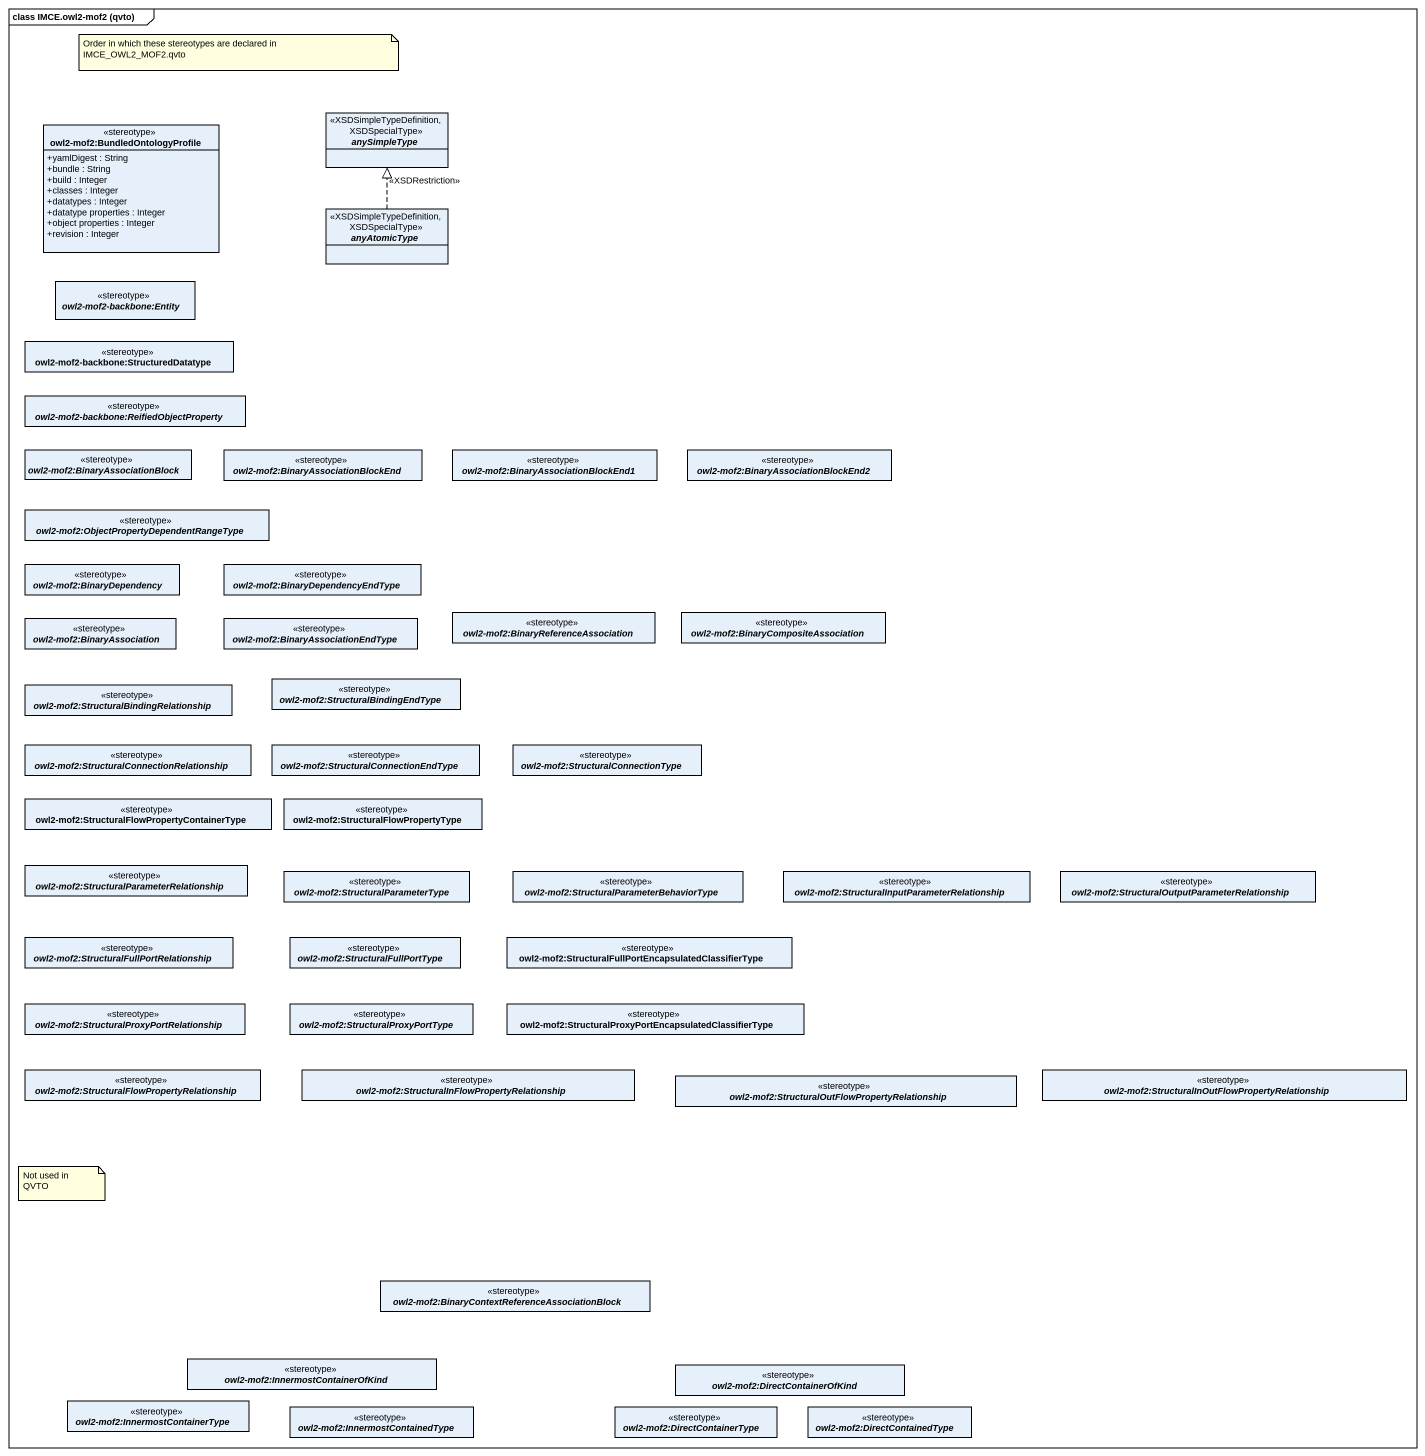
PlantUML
@startuml
mainframe class IMCE.owl2-mof2 (qvto)
hide circle
hide empty members
skinparam classAttributeIconSize 0
class "owl2-mof2:BundledOntologyProfile" as owl2_mof2 <<stereotype>> {
  +yamlDigest : String
  +bundle : String
  +build : Integer
  +classes : Integer
  +datatypes : Integer
  +datatype properties : Integer
  +object properties : Integer
  +revision : Integer
}
abstract class anySimpleType <<XSDSimpleTypeDefinition, XSDSpecialType>>
abstract class anyAtomicType <<XSDSimpleTypeDefinition, XSDSpecialType>>
abstract class "owl2-mof2-backbone:Entity" as owl2_mof2_backbone_Entity <<stereotype>>
class "owl2-mof2-backbone:StructuredDatatype" as owl2_mof2_backbone <<stereotype>>
abstract class "owl2-mof2-backbone:ReifiedObjectProperty" as owl2_mof2_backbone_2 <<stereotype>>
abstract class "owl2-mof2:BinaryAssociationBlock" as owl2_mof2_2 <<stereotype>>
abstract class "owl2-mof2:BinaryAssociationBlockEnd" as owl2_mof2_3 <<stereotype>>
abstract class "owl2-mof2:BinaryAssociationBlockEnd1" as owl2_mof2_4 <<stereotype>>
abstract class "owl2-mof2:BinaryAssociationBlockEnd2" as owl2_mof2_5 <<stereotype>>
abstract class "owl2-mof2:ObjectPropertyDependentRangeType" as owl2_mof2_6 <<stereotype>>
abstract class "owl2-mof2:BinaryDependency" as owl2_mof2_BinaryDependency <<stereotype>>
abstract class "owl2-mof2:BinaryDependencyEndType" as owl2_mof2_7 <<stereotype>>
abstract class "owl2-mof2:BinaryAssociation" as owl2_mof2_BinaryAssociation <<stereotype>>
abstract class "owl2-mof2:BinaryAssociationEndType" as owl2_mof2_8 <<stereotype>>
abstract class "owl2-mof2:BinaryReferenceAssociation" as owl2_mof2_9 <<stereotype>>
abstract class "owl2-mof2:BinaryCompositeAssociation" as owl2_mof2_10 <<stereotype>>
abstract class "owl2-mof2:StructuralBindingRelationship" as owl2_mof2_11 <<stereotype>>
abstract class "owl2-mof2:StructuralBindingEndType" as owl2_mof2_12 <<stereotype>>
abstract class "owl2-mof2:StructuralConnectionRelationship" as owl2_mof2_13 <<stereotype>>
abstract class "owl2-mof2:StructuralConnectionEndType" as owl2_mof2_14 <<stereotype>>
abstract class "owl2-mof2:StructuralConnectionType" as owl2_mof2_15 <<stereotype>>
class "owl2-mof2:StructuralFlowPropertyContainerType" as owl2_mof2_16 <<stereotype>>
class "owl2-mof2:StructuralFlowPropertyType" as owl2_mof2_17 <<stereotype>>
abstract class "owl2-mof2:StructuralParameterRelationship" as owl2_mof2_18 <<stereotype>>
abstract class "owl2-mof2:StructuralParameterType" as owl2_mof2_19 <<stereotype>>
abstract class "owl2-mof2:StructuralParameterBehaviorType" as owl2_mof2_20 <<stereotype>>
abstract class "owl2-mof2:StructuralInputParameterRelationship" as owl2_mof2_21 <<stereotype>>
abstract class "owl2-mof2:StructuralOutputParameterRelationship" as owl2_mof2_22 <<stereotype>>
abstract class "owl2-mof2:StructuralFullPortRelationship" as owl2_mof2_23 <<stereotype>>
abstract class "owl2-mof2:StructuralFullPortType" as owl2_mof2_24 <<stereotype>>
class "owl2-mof2:StructuralFullPortEncapsulatedClassifierType" as owl2_mof2_25 <<stereotype>>
abstract class "owl2-mof2:StructuralProxyPortRelationship" as owl2_mof2_26 <<stereotype>>
abstract class "owl2-mof2:StructuralProxyPortType" as owl2_mof2_27 <<stereotype>>
class "owl2-mof2:StructuralProxyPortEncapsulatedClassifierType" as owl2_mof2_28 <<stereotype>>
abstract class "owl2-mof2:StructuralFlowPropertyRelationship" as owl2_mof2_29 <<stereotype>>
abstract class "owl2-mof2:StructuralInFlowPropertyRelationship" as owl2_mof2_30 <<stereotype>>
abstract class "owl2-mof2:StructuralOutFlowPropertyRelationship" as owl2_mof2_31 <<stereotype>>
abstract class "owl2-mof2:StructuralInOutFlowPropertyRelationship" as owl2_mof2_32 <<stereotype>>
abstract class "owl2-mof2:BinaryContextReferenceAssociationBlock" as owl2_mof2_33 <<stereotype>>
abstract class "owl2-mof2:InnermostContainerOfKind" as owl2_mof2_34 <<stereotype>>
abstract class "owl2-mof2:DirectContainerOfKind" as owl2_mof2_35 <<stereotype>>
abstract class "owl2-mof2:InnermostContainerType" as owl2_mof2_36 <<stereotype>>
abstract class "owl2-mof2:InnermostContainedType" as owl2_mof2_37 <<stereotype>>
abstract class "owl2-mof2:DirectContainerType" as owl2_mof2_38 <<stereotype>>
abstract class "owl2-mof2:DirectContainedType" as owl2_mof2_39 <<stereotype>>
anyAtomicType .up.|> anySimpleType : <<XSDRestriction>>
note as N1
  Order in which these stereotypes are declared in IMCE_OWL2_MOF2.qvto
end note
note as N2
  Not used in QVTO
end note
@enduml
